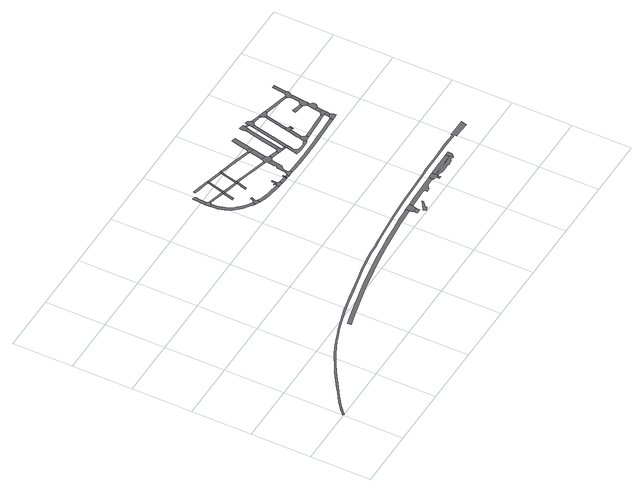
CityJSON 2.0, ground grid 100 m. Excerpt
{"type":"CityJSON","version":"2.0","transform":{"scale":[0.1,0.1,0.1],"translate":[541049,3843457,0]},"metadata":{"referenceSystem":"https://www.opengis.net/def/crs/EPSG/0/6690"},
"CityObjects":{
"road1":{"type":"Road","attributes":{"function":"3","RoadStructureAttribute.sectionType":"1"},"geometry":[{"type":"MultiSurface","lod":"1","boundaries":[[[0,1,2,3,4,5,6,7,8,9,10,11,12,13,14,15,16,17,18,19,20,21,22,23,24,25,26,27,28,29,30,31,32,33,34,35]]]}]},
"road2":{"type":"Road","attributes":{"RoadStructureAttribute.sectionType":"1"},"geometry":[{"type":"MultiSurface","lod":"1","boundaries":[[[36,37,38,39,40,41,42,43,44,45,46,47,48,49,50,51,52,53,54,55,56,57,58,59,60,61,62,63,64,65,66,67,68,69,70,71,72,73,74,75,76,77,78,79,80,81,82,83,84,85,86,87,88,89,90,91,92,93,94,95,96,97,98,99,100,101,102,103,104,105,106,107,108,109,110,111,112,113,114,115,116,117,118,119,120,121,122,123]]]}]},
"road3":{"type":"Road","geometry":[{"type":"MultiSurface","lod":"1","boundaries":[[[124,125,126,127,128,129,130,131]]]}]},
"road4":{"type":"Road","attributes":{"RoadStructureAttribute.sectionType":"1"},"geometry":[{"type":"MultiSurface","lod":"1","boundaries":[[[132,133,134,135,136,124,131,137,138,139,140,141,142,143]]]}]},
"road5":{"type":"Road","attributes":{"RoadStructureAttribute.sectionType":"1"},"geometry":[{"type":"MultiSurface","lod":"1","boundaries":[[[144,145,146,147,148,149,150,151,152,153,154,155,128,127,156,157,158,159,160,161,162,163,164,165,166,167,168,169,170,171,172,173,174,175]]]}]},
"road6":{"type":"Road","attributes":{"RoadStructureAttribute.sectionType":"1"},"geometry":[{"type":"MultiSurface","lod":"1","boundaries":[[[176,177,130,129,178,179,180,181]]]}]},
"road7":{"type":"Road","geometry":[{"type":"MultiSurface","lod":"1","boundaries":[[[182,175,174,183,184,185,186]]]}]},
"road8":{"type":"Road","geometry":[{"type":"MultiSurface","lod":"1","boundaries":[[[180,187,188,189]]]}]},
"road9":{"type":"Road","geometry":[{"type":"MultiSurface","lod":"1","boundaries":[[[190,191,182,186]]]}]},
"road10":{"type":"Road","geometry":[{"type":"MultiSurface","lod":"1","boundaries":[[[181,180,189,192]]]}]},
"road11":{"type":"Road","attributes":{"RoadStructureAttribute.sectionType":"1"},"geometry":[{"type":"MultiSurface","lod":"1","boundaries":[[[193,194,195,196,197,198,199,200]]]}]},
"road12":{"type":"Road","geometry":[{"type":"MultiSurface","lod":"1","boundaries":[[[199,201,202,181,192,203,204]]]}]},
"road13":{"type":"Road","attributes":{"RoadStructureAttribute.sectionType":"1"},"geometry":[{"type":"MultiSurface","lod":"1","boundaries":[[[205,206,207,208,209,210,211,212,213,214,215,185,184,216,217,218,219,220,221,222,223,224,225]]]}]},
"road14":{"type":"Road","attributes":{"RoadStructureAttribute.sectionType":"1"},"geometry":[{"type":"MultiSurface","lod":"1","boundaries":[[[226,192,189,227,228,229,230]]]}]},
"road15":{"type":"Road","geometry":[{"type":"MultiSurface","lod":"1","boundaries":[[[200,199,204,231]]]}]},
"road16":{"type":"Road","attributes":{"RoadStructureAttribute.sectionType":"1"},"geometry":[{"type":"MultiSurface","lod":"1","boundaries":[[[229,232,233,234,235,236,237]]]}]},
"road17":{"type":"Road","attributes":{"RoadStructureAttribute.sectionType":"1"},"geometry":[{"type":"MultiSurface","lod":"1","boundaries":[[[238,239,240,241,242]]]}]},
"road18":{"type":"Road","geometry":[{"type":"MultiSurface","lod":"1","boundaries":[[[243,244,0,35,245,246,238,242,247,248,249]]]}]},
"road19":{"type":"Road","geometry":[{"type":"MultiSurface","lod":"1","boundaries":[[[250,230,229,237,251,252]]]}]},
"road20":{"type":"Road","attributes":{"RoadStructureAttribute.sectionType":"1"},"geometry":[{"type":"MultiSurface","lod":"1","boundaries":[[[253,231,204,254,255,256]]]}]},
"road21":{"type":"Road","geometry":[{"type":"MultiSurface","lod":"1","boundaries":[[[255,257,258,250,252,259,260,261]]]}]},
"road22":{"type":"Road","geometry":[{"type":"MultiSurface","lod":"1","boundaries":[[[262,263,264,265]]]}]},
"road23":{"type":"Road","geometry":[{"type":"MultiSurface","lod":"1","boundaries":[[[266,267,268,269,270,271,272,273,274]]]}]},
"road24":{"type":"Road","geometry":[{"type":"MultiSurface","lod":"1","boundaries":[[[275,265,264,225,224,276,277,278,279,280]]]}]},
"road25":{"type":"Road","geometry":[{"type":"MultiSurface","lod":"1","boundaries":[[[281,282,275,280]]]}]},
"road26":{"type":"Road","geometry":[{"type":"MultiSurface","lod":"1","boundaries":[[[256,255,261,283]]]}]},
"road27":{"type":"Road","attributes":{"RoadStructureAttribute.sectionType":"1"},"geometry":[{"type":"MultiSurface","lod":"1","boundaries":[[[279,278,284,285,286]]]}]},
"road28":{"type":"Road","geometry":[{"type":"MultiSurface","lod":"1","boundaries":[[[286,285,287,288]]]}]},
"road29":{"type":"Road","attributes":{"RoadStructureAttribute.sectionType":"1"},"geometry":[{"type":"MultiSurface","lod":"1","boundaries":[[[289,290,252,251,291,292,293,294]]]}]},
"road30":{"type":"Road","geometry":[{"type":"MultiSurface","lod":"1","boundaries":[[[295,296,286,288]]]}]},
"road31":{"type":"Road","attributes":{"RoadStructureAttribute.sectionType":"1"},"geometry":[{"type":"MultiSurface","lod":"1","boundaries":[[[288,287,297,298]]]}]},
"road32":{"type":"Road","geometry":[{"type":"MultiSurface","lod":"1","boundaries":[[[299,298,297,300,301,302,303]]]}]},
"road33":{"type":"Road","attributes":{"function":"3","RoadStructureAttribute.sectionType":"1"},"geometry":[{"type":"MultiSurface","lod":"1","boundaries":[[[304,305,306,307,243,249,308,309,310,311,312,313,314,315]]]}]},
"road34":{"type":"Road","attributes":{"RoadStructureAttribute.sectionType":"1"},"geometry":[{"type":"MultiSurface","lod":"1","boundaries":[[[316,317,283,261,318,319,320,321]]]}]},
"road35":{"type":"Road","attributes":{"RoadStructureAttribute.sectionType":"1"},"geometry":[{"type":"MultiSurface","lod":"1","boundaries":[[[322,323,324,325,326,327,299,303,328,329,330,331]]]}]},
"road36":{"type":"Road","geometry":[{"type":"MultiSurface","lod":"1","boundaries":[[[332,333,294,293,334,335,336,322,331,337,338,339,340]]]}]},
"road37":{"type":"Road","attributes":{"RoadStructureAttribute.sectionType":"1"},"geometry":[{"type":"MultiSurface","lod":"1","boundaries":[[[341,342,343,332,340,344,345]]]}]},
"road38":{"type":"Road","attributes":{"RoadStructureAttribute.sectionType":"1"},"geometry":[{"type":"MultiSurface","lod":"1","boundaries":[[[338,337,346,347]]]}]},
"road39":{"type":"Road","geometry":[{"type":"MultiSurface","lod":"1","boundaries":[[[348,321,320,341,345,349,350]]]}]},
"road40":{"type":"Road","geometry":[{"type":"MultiSurface","lod":"1","boundaries":[[[351,352,304,315,353,354,355,356,357,358,359,360,361,362,363]]]}]},
"road41":{"type":"Road","geometry":[{"type":"MultiSurface","lod":"1","boundaries":[[[364,365,366,367,368,369,370,361,360]]]}]},
"road42":{"type":"Road","geometry":[{"type":"MultiSurface","lod":"1","boundaries":[[[371,347,346,372,373,374]]]}]},
"road43":{"type":"Road","attributes":{"RoadStructureAttribute.sectionType":"1"},"geometry":[{"type":"MultiSurface","lod":"1","boundaries":[[[375,376,377,348,350,378,379]]]}]},
"road44":{"type":"Road","attributes":{"RoadStructureAttribute.sectionType":"1"},"geometry":[{"type":"MultiSurface","lod":"1","boundaries":[[[373,372,380,381]]]}]},
"road45":{"type":"Road","geometry":[{"type":"MultiSurface","lod":"1","boundaries":[[[381,380,382,383]]]}]},
"road46":{"type":"Road","attributes":{"RoadStructureAttribute.sectionType":"1"},"geometry":[{"type":"MultiSurface","lod":"1","boundaries":[[[380,384,385,386,387,388,389,390,391,392,393,394,395,396,382]]]}]},
"road47":{"type":"Road","attributes":{"RoadStructureAttribute.sectionType":"1"},"geometry":[{"type":"MultiSurface","lod":"1","boundaries":[[[397,398,399,400,401,402,403,371,374,404,405,406,407,408]]]}]},
"road48":{"type":"Road","geometry":[{"type":"MultiSurface","lod":"1","boundaries":[[[409,410,411,412,413,414,415,416,362,361,417,418,419,420,421,422,423,424,425,426,427,428,429,430]]]}]},
"road49":{"type":"Road","attributes":{"function":"3","RoadStructureAttribute.sectionType":"1"},"geometry":[{"type":"MultiSurface","lod":"1","boundaries":[[[431,432,433,434,435,436,437,438,351,363,439,440,441,442,443,444,445,446]]]}]},
"road50":{"type":"Road","attributes":{"RoadStructureAttribute.sectionType":"1"},"geometry":[{"type":"MultiSurface","lod":"1","boundaries":[[[447,448,449,450,451,452,453,454,455,456,457,458,459,460,302,301,461,462,463,464,465,466,467,468,469,470,471]]]}]},
"road51":{"type":"Road","attributes":{"RoadStructureAttribute.sectionType":"1"},"geometry":[{"type":"MultiSurface","lod":"1","boundaries":[[[472,473,474,475,381,383,476,477,478,479]]]}]},
"road52":{"type":"Road","geometry":[{"type":"MultiSurface","lod":"1","boundaries":[[[480,391,390,481,482,483,484,485]]]}]},
"road53":{"type":"Road","geometry":[{"type":"MultiSurface","lod":"1","boundaries":[[[486,487,488,397,408,489,490]]]}]},
"road54":{"type":"Road","attributes":{"RoadStructureAttribute.sectionType":"1"},"geometry":[{"type":"MultiSurface","lod":"1","boundaries":[[[491,492,480,485,493]]]}]},
"road55":{"type":"Road","attributes":{"RoadStructureAttribute.sectionType":"1"},"geometry":[{"type":"MultiSurface","lod":"1","boundaries":[[[494,490,489,495,496]]]}]},
"road56":{"type":"Road","geometry":[{"type":"MultiSurface","lod":"1","boundaries":[[[497,446,445,409,430,498,499,500]]]}]},
"road57":{"type":"Road","geometry":[{"type":"MultiSurface","lod":"1","boundaries":[[[501,496,495,472,479,502,503,504,505]]]}]},
"road58":{"type":"Road","geometry":[{"type":"MultiSurface","lod":"1","boundaries":[[[506,491,493,507,508,509]]]}]},
"road59":{"type":"Road","geometry":[{"type":"MultiSurface","lod":"1","boundaries":[[[510,511,508,507]]]}]},
"road60":{"type":"Road","attributes":{"RoadStructureAttribute.sectionType":"1"},"geometry":[{"type":"MultiSurface","lod":"1","boundaries":[[[512,513,514,506,509,515,516]]]}]},
"road61":{"type":"Road","attributes":{"RoadStructureAttribute.sectionType":"1"},"geometry":[{"type":"MultiSurface","lod":"1","boundaries":[[[503,502,517,518]]]}]},
"road62":{"type":"Road","attributes":{"RoadStructureAttribute.sectionType":"1"},"geometry":[{"type":"MultiSurface","lod":"1","boundaries":[[[519,520,521,484,483,522,523,524]]]}]},
"road63":{"type":"Road","geometry":[{"type":"MultiSurface","lod":"1","boundaries":[[[525,518,517,512,516,526,527]]]}]},
"road64":{"type":"Road","geometry":[{"type":"MultiSurface","lod":"1","boundaries":[[[528,529,447,471,530,531,532,533,534]]]}]},
"road65":{"type":"Road","attributes":{"RoadStructureAttribute.sectionType":"1"},"geometry":[{"type":"MultiSurface","lod":"1","boundaries":[[[535,529,528,536]]]}]},
"road66":{"type":"Road","geometry":[{"type":"MultiSurface","lod":"1","boundaries":[[[537,519,524,535,536,538]]]}]},
"road67":{"type":"Road","geometry":[{"type":"MultiSurface","lod":"1","boundaries":[[[539,540,541,542,543]]]}]},
"road68":{"type":"Road","attributes":{"RoadStructureAttribute.sectionType":"1"},"geometry":[{"type":"MultiSurface","lod":"1","boundaries":[[[544,545,527,526,546,547,548,549,550]]]}]},
"road69":{"type":"Road","attributes":{"RoadStructureAttribute.sectionType":"1"},"geometry":[{"type":"MultiSurface","lod":"1","boundaries":[[[551,537,538,552]]]}]},
"road70":{"type":"Road","geometry":[{"type":"MultiSurface","lod":"1","boundaries":[[[553,551,552,554,555,556]]]}]},
"road71":{"type":"Road","attributes":{"RoadStructureAttribute.sectionType":"1"},"geometry":[{"type":"MultiSurface","lod":"1","boundaries":[[[557,553,556,558]]]}]},
"road72":{"type":"Road","geometry":[{"type":"MultiSurface","lod":"1","boundaries":[[[559,560,543,542,561,562,557,558,563,564]]]}]},
"road73":{"type":"Road","attributes":{"RoadStructureAttribute.sectionType":"1"},"geometry":[{"type":"MultiSurface","lod":"1","boundaries":[[[565,559,564,566]]]}]},
"road74":{"type":"Road","geometry":[{"type":"MultiSurface","lod":"1","boundaries":[[[567,568,569,550,549,565,566,570,571,572,573]]]}]},
"road75":{"type":"Road","attributes":{"RoadStructureAttribute.sectionType":"1"},"geometry":[{"type":"MultiSurface","lod":"1","boundaries":[[[574,575,567,573,576,577]]]}]}
},
"vertices":[
[4269,1293,0],[4190,1288,0],[4059,1279,0],[3849,1263,0],[3616,1240,0],[3495,1226,0],[3388,1213,0],[3272,1197,0],[3114,1175,0],[3009,1159,0],[2898,1141,0],[2794,1122,0],[2699,1105,0],[2602,1086,0],[2522,1072,0],[2085,976,0],[1975,948,0],[1867,920,0],[1745,886,0],[1752,825,0],[1849,852,0],[2018,897,0],[2226,946,0],[2410,987,0],[2523,1009,0],[2614,1026,0],[2810,1063,0],[2908,1079,0],[3017,1098,0],[3126,1114,0],[3270,1135,0],[3393,1152,0],[3489,1164,0],[3948,1210,0],[4057,1218,0],[4271,1232,0],
[6017,1474,0],[5991,1474,0],[5990,1449,0],[5763,1456,0],[5448,1450,0],[5128,1445,0],[5100,1444,0],[4383,1415,0],[4064,1397,0],[3675,1360,0],[3557,1347,0],[3484,1341,0],[3367,1327,0],[3215,1316,0],[3107,1302,0],[3010,1286,0],[2873,1262,0],[2691,1223,0],[2521,1191,0],[2474,1183,0],[2376,1160,0],[2289,1142,0],[2149,1110,0],[1977,1071,0],[1840,1035,0],[1698,993,0],[1566,949,0],[1447,906,0],[1315,857,0],[1195,806,0],[1083,750,0],[1016,714,0],[899,648,0],[738,554,0],[606,465,0],[475,376,0],[393,320,0],[316,270,0],[231,209,0],[167,161,0],[93,100,0],[36,50,0],[8,22,0],[33,4,0],[56,30,0],[110,80,0],[185,141,0],[247,187,0],[329,247,0],[408,298,0],[487,354,0],[619,443,0],[753,532,0],[912,626,0],[1029,692,0],[1094,727,0],[1206,781,0],[1325,832,0],[1457,883,0],[1574,927,0],[1706,968,0],[1848,1010,0],[1983,1046,0],[2155,1085,0],[2294,1117,0],[2394,1138,0],[2469,1151,0],[2521,1164,0],[2696,1198,0],[2878,1237,0],[3015,1261,0],[3110,1275,0],[3217,1288,0],[3370,1302,0],[3484,1316,0],[3569,1323,0],[3686,1336,0],[4064,1372,0],[4384,1390,0],[5103,1419,0],[5128,1420,0],[5450,1425,0],[5763,1429,0],[6006,1421,0],[6007,1381,0],[6023,1381,0],[6277,1371,0],[6300,1466,0],
[2944,3942,0],[2943,3927,0],[2942,3878,0],[2944,3857,0],[2996,3860,0],[3016,3881,0],[3023,3906,0],[2996,3940,0],
[2964,4156,0],[2959,4124,0],[2952,4057,0],[2948,4020,0],[2946,3991,0],[2996,3970,0],[2998,4019,0],[2998,4024,0],[3001,4048,0],[3004,4077,0],[3009,4125,0],[3011,4140,0],
[3254,3388,0],[3189,3435,0],[3122,3501,0],[3083,3546,0],[3064,3575,0],[3053,3598,0],[3033,3646,0],[3022,3683,0],[3008,3734,0],[3006,3748,0],[3000,3786,0],[2997,3835,0],[2946,3820,0],[2949,3775,0],[2955,3736,0],[2964,3703,0],[2968,3686,0],[2973,3669,0],[2984,3633,0],[2995,3605,0],[3011,3570,0],[3028,3537,0],[3053,3503,0],[3080,3469,0],[3113,3437,0],[3141,3410,0],[3168,3388,0],[3200,3362,0],[3236,3337,0],[3271,3314,0],[3306,3292,0],[3325,3343,0],
[3109,3889,0],[3094,3892,0],[3072,3869,0],[3079,3867,0],[3275,3808,0],[3290,3838,0],
[3357,3362,0],[3341,3272,0],[3376,3255,0],[3388,3308,0],[3386,3346,0],
[3229,3633,0],[3267,3628,0],[3305,3801,0],
[3406,3403,0],[3382,3414,0],
[3317,3831,0],
[3278,4171,0],[3203,4189,0],[3101,4214,0],[3091,4181,0],[3197,4154,0],[3256,4139,0],[3367,4111,0],[3375,4147,0],
[3328,3975,0],[3295,3857,0],[3355,3968,0],[3392,4104,0],
[3796,3213,0],[3731,3220,0],[3682,3226,0],[3639,3233,0],[3600,3241,0],[3568,3248,0],[3520,3257,0],[3484,3266,0],[3451,3277,0],[3425,3288,0],[3417,3291,0],[3391,3247,0],[3407,3239,0],[3441,3227,0],[3479,3215,0],[3518,3204,0],[3574,3191,0],[3636,3181,0],[3711,3172,0],[3804,3162,0],[3808,3212,0],
[3515,3779,0],[3346,3790,0],[3524,3743,0],[3561,3734,0],[3563,3766,0],
[3401,4141,0],
[3542,3667,0],[3516,3571,0],[3518,3568,0],[3545,3568,0],[3556,3609,0],[3590,3725,0],
[4291,1174,0],[4290,1109,0],[4364,1107,0],[4366,1147,0],[4370,1168,0],
[4392,1299,0],[4364,1298,0],[4276,1217,0],[4280,1201,0],[4375,1197,0],[4387,1224,0],[4394,1238,0],
[3565,3776,0],[3593,3736,0],[3593,3769,0],
[3435,4133,0],[3444,4091,0],[3637,4042,0],[3645,4082,0],
[3627,4004,0],[3600,3905,0],[3625,3899,0],[3654,4017,0],[3660,4039,0],
[3814,3256,0],[3797,3256,0],[3820,3222,0],[3834,3229,0],
[4425,1025,0],[4462,1041,0],[4467,1046,0],[4454,1061,0],[4548,1147,0],[4541,1172,0],[4412,1078,0],[4389,1068,0],[4400,1018,0],
[3841,3238,0],[3828,3160,0],[3838,3159,0],[3888,3155,0],[3891,3202,0],[3868,3237,0],
[3863,3316,0],[3848,3317,0],
[3672,4075,0],
[3964,3148,0],[4015,3144,0],[4017,3192,0],
[4029,3144,0],[4031,3189,0],
[3966,3665,0],[3807,3709,0],[3782,3683,0],[3941,3637,0],[4143,3587,0],[4149,3612,0],
[4033,3227,0],[4021,3227,0],
[4074,3141,0],[4077,3185,0],
[4112,3215,0],[4120,3138,0],[4168,3135,0],[4171,3183,0],[4147,3213,0],
[5030,1323,0],[4925,1319,0],[4764,1313,0],[4554,1307,0],[4540,1244,0],[4755,1252,0],[4758,1238,0],[4765,1201,0],[4823,1202,0],[4852,1231,0],[4875,1255,0],[5031,1262,0],
[3959,4000,0],[3741,4056,0],[3688,4032,0],[3950,3964,0],[4217,3895,0],[4226,3930,0],
[4170,3534,0],[4151,3428,0],[4166,3424,0],[4160,3401,0],[4137,3378,0],[4120,3272,0],[4154,3282,0],[4160,3295,0],[4205,3335,0],[4240,3521,0],
[4182,3662,0],[4174,3627,0],[4154,3585,0],[4165,3582,0],[4176,3563,0],[4287,3548,0],[4304,3599,0],[4277,3608,0],[4264,3643,0],
[4236,3890,0],[4232,3873,0],[4212,3786,0],[4290,3775,0],[4309,3869,0],
[4428,3507,0],[4442,3555,0],
[4253,3945,0],[4312,3885,0],[4321,3929,0],
[5133,1327,0],[5062,1324,0],[5037,1249,0],[5046,1238,0],[5047,1236,0],[5052,1236,0],[5057,1237,0],[5077,1239,0],[5090,1237,0],[5091,1219,0],[5137,1230,0],[5137,1260,0],[5135,1266,0],
[5092,1197,0],[5093,1177,0],[5111,1176,0],[5128,1175,0],[5130,1188,0],[5131,1195,0],[5137,1227,0],
[4474,3573,0],[4511,3484,0],[4518,3515,0],[4528,3561,0],
[4314,4236,0],[4286,4099,0],[4267,4008,0],[4330,3968,0],[4385,4222,0],
[4578,3468,0],[4583,3498,0],
[4621,3458,0],[4627,3487,0],
[4531,3266,0],[4604,3253,0],[4646,3249,0],[4721,3248,0],[4783,3247,0],[4833,3263,0],[4847,3272,0],[4827,3316,0],[4759,3289,0],[4731,3279,0],[4667,3285,0],[4627,3295,0],[4596,3348,0],
[4606,4161,0],[4592,4103,0],[4569,4005,0],[4548,3916,0],[4534,3848,0],[4512,3745,0],[4491,3649,0],[4550,3660,0],[4568,3738,0],[4586,3820,0],[4639,4057,0],[4660,4149,0],
[5572,1272,0],[5485,1261,0],[5350,1254,0],[5334,1253,0],[5321,1253,0],[5315,1252,0],[5259,1249,0],[5240,1248,0],[5144,1229,0],[5228,1213,0],[5230,1201,0],[5234,1201,0],[5272,1202,0],[5351,1205,0],[5413,1208,0],[5415,1188,0],[5473,1199,0],[5510,1206,0],[5510,1221,0],[5578,1212,0],[5580,1212,0],[5599,1231,0],
[5426,1334,0],[5378,1333,0],[5348,1332,0],[5337,1332,0],[5328,1332,0],[5316,1332,0],[5277,1331,0],[5223,1330,0],[5161,1267,0],[5325,1270,0],[5329,1270,0],[5331,1270,0],[5333,1270,0],[5336,1270,0],[5570,1273,0],[5570,1335,0],
[5433,3201,0],[5273,3192,0],[5243,3191,0],[5169,3187,0],[5110,3186,0],[5066,3185,0],[4966,3180,0],[4912,3177,0],[4863,3176,0],[4765,3174,0],[4672,3171,0],[4564,3172,0],[4434,3174,0],[4265,3179,0],[4229,3132,0],[4367,3125,0],[4564,3122,0],[4726,3124,0],[4873,3126,0],[4923,3128,0],[5029,3130,0],[5111,3134,0],[5225,3138,0],[5246,3139,0],[5435,3147,0],
[4719,4116,0],[4646,3787,0],[4633,3729,0],[4621,3673,0],[4671,3683,0],[4680,3722,0],[4690,3764,0],[4765,4101,0],
[4846,3396,0],[4858,3279,0],[4889,3281,0],[4933,3283,0],[4931,3331,0],[4891,3381,0],
[4682,4248,0],[4608,4266,0],[4591,4194,0],[4669,4189,0],[4675,4217,0],
[4893,3601,0],[4855,3437,0],[4940,3585,0],
[4682,4215,0],[4731,4172,0],[4737,4203,0],
[5632,1336,0],[5621,1252,0],[5643,1273,0],[5643,1336,0],
[4747,4247,0],[4814,4139,0],[4817,4183,0],[4814,4187,0],[4788,4237,0],
[4911,3676,0],[4973,3576,0],[4984,3632,0],[4951,3662,0],
[4985,3572,0],[4997,3629,0],
[4998,4053,0],[4992,4025,0],[4916,3698,0],[4958,3695,0],[5035,4041,0],
[4968,4103,0],[4978,4143,0],
[5435,3354,0],[5236,3345,0],[5109,3339,0],[5109,3292,0],[5238,3299,0],[5437,3309,0],
[5053,4124,0],[5086,4071,0],[5101,4112,0],
[5517,3238,0],[5462,3232,0],[5445,3147,0],[5483,3148,0],[5490,3149,0],[5541,3152,0],[5538,3203,0],
[5468,3310,0],[5526,3303,0],
[5478,3391,0],[5536,3384,0],
[5316,3765,0],[5301,3706,0],[5340,3700,0],[5466,3677,0],[5467,3726,0],
[5460,4024,0],[5267,4071,0],[5102,4067,0],[5262,4027,0],[5472,3975,0],[5514,3965,0],[5524,4008,0],
[5491,3484,0],[5548,3476,0],
[5510,3620,0],[5595,3521,0],[5592,3576,0],[5559,3613,0],
[5512,3638,0],[5561,3633,0],
[5530,3772,0],[5524,3768,0],[5487,3661,0],[5498,3640,0],[5573,3746,0],[5575,3767,0],
[5547,3916,0],[5590,3912,0],
[5573,4046,0],[5570,4028,0],[5536,4005,0],[5595,3957,0],[5622,3979,0],[5627,4025,0],[5616,4040,0],
[5600,4258,0],[5597,4241,0],[5640,4191,0],[5650,4257,0]
]}
